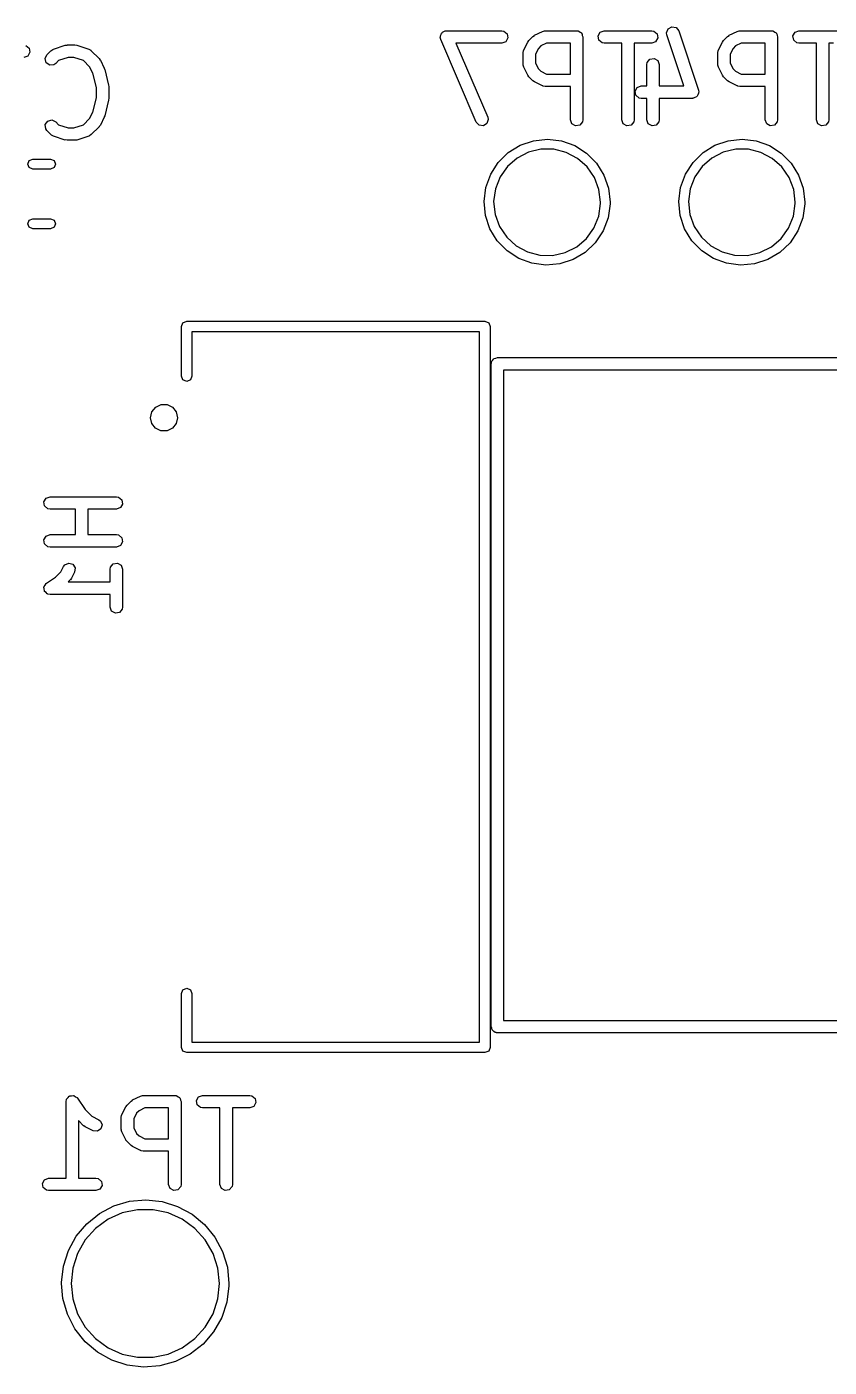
# Model space of a CAD drawing. Extents: x 91.9 to 161.1, y -116.3 to -99.6.
# Drawn here: x 139.82 to 149.5, y -116.11 to -99.93 of the extents above; entities that cross this region are included whole.
import ezdxf

# ---------------------------------------------------------------- set-up
doc = ezdxf.new("R2010")
doc.units = 0
doc.layers.add('BLACK', color=7, linetype='CONTINUOUS')

msp = doc.modelspace()

# ---------------------------------------------------------------- linework, layer by layer
at = {"layer": 'BLACK', "linetype": 'CONTINUOUS'}
for p, q in [((147.542, -100.005), (147.561, -99.957)), ((147.561, -99.957), (147.606, -99.9326)), ((147.606, -99.9326), (147.656, -99.9429)), ((147.656, -99.9429), (147.688, -99.983)), ((144.811, -100.059), (144.813, -100.05)), ((144.817, -100.084), (144.811, -100.059)), ((144.812, -100.041), (144.821, -100.026)), ((144.813, -100.05), (144.812, -100.041)), ((145.245, -101.084), (144.817, -100.084)), ((144.821, -100.026), (144.826, -100.009)), ((144.826, -100.009), (144.833, -100.005)), ((144.833, -100.005), (144.838, -99.9969)), ((144.838, -99.9969), (144.854, -99.9909)), ((144.854, -99.9909), (144.869, -99.9814)), ((144.869, -99.9814), (144.877, -99.9824)), ((144.877, -99.9824), (144.886, -99.9794)), ((144.886, -99.9794), (145.552, -99.9794)), ((145.552, -100.129), (144.999, -100.129)), ((144.999, -100.129), (145.383, -101.025)), ((145.552, -99.9794), (145.578, -99.9839)), ((145.601, -100.112), (145.552, -100.129)), ((145.578, -99.9839), (145.617, -100.017)), ((145.626, -100.067), (145.601, -100.112)), ((145.617, -100.017), (145.626, -100.067)), ((145.819, -100.211), (145.866, -100.116)), ((145.866, -100.116), (145.88, -100.098)), ((145.88, -100.097), (145.928, -100.049)), ((145.88, -100.098), (145.88, -100.097)), ((145.928, -100.049), (145.946, -100.036)), ((145.946, -100.036), (145.947, -100.035)), ((145.947, -100.035), (146.043, -99.9873)), ((146.094, -100.129), (146.025, -100.164)), ((146.043, -99.9873), (146.068, -99.9799)), ((146.068, -99.9799), (146.072, -99.9809)), ((146.072, -99.9809), (146.076, -99.9794)), ((146.076, -99.9794), (146.457, -99.9794)), ((146.382, -100.129), (146.094, -100.129)), ((146.382, -100.503), (146.382, -100.129)), ((146.457, -99.9794), (146.467, -99.9811)), ((146.467, -99.9811), (146.47, -99.9805)), ((146.47, -99.9805), (146.473, -99.9822)), ((146.473, -99.9822), (146.483, -99.9839)), ((146.483, -99.9839), (146.498, -99.9964)), ((146.498, -99.9964), (146.515, -100.006)), ((146.515, -100.006), (146.517, -100.013)), ((146.517, -100.013), (146.522, -100.017)), ((146.522, -100.017), (146.525, -100.036)), ((146.525, -100.036), (146.532, -100.054)), ((146.532, -100.054), (146.532, -101.054)), ((146.717, -100.041), (146.742, -99.9969)), ((146.726, -100.092), (146.717, -100.041)), ((146.765, -100.125), (146.726, -100.092)), ((146.742, -99.9969), (146.79, -99.9794)), ((146.79, -100.129), (146.765, -100.125)), ((146.79, -99.9794), (147.362, -99.9794)), ((147.001, -100.129), (146.79, -100.129)), ((147.001, -101.054), (147.001, -100.129)), ((147.362, -100.129), (147.151, -100.129)), ((147.151, -100.129), (147.151, -101.054)), ((147.362, -99.9794), (147.388, -99.9839)), ((147.41, -100.112), (147.362, -100.129)), ((147.388, -99.9839), (147.427, -100.017)), ((147.436, -100.067), (147.41, -100.112)), ((147.427, -100.017), (147.436, -100.067)), ((147.546, -100.03), (147.542, -100.005)), ((147.751, -100.646), (147.546, -100.03)), ((147.688, -99.983), (147.926, -100.697)), ((148.169, -100.211), (148.216, -100.116)), ((148.216, -100.116), (148.23, -100.098)), ((148.23, -100.097), (148.278, -100.049)), ((148.23, -100.098), (148.23, -100.097)), ((148.278, -100.049), (148.296, -100.036)), ((148.296, -100.036), (148.297, -100.035)), ((148.297, -100.035), (148.393, -99.9873)), ((148.444, -100.129), (148.375, -100.164)), ((148.393, -99.9873), (148.418, -99.9799)), ((148.418, -99.9799), (148.422, -99.9809)), ((148.422, -99.9809), (148.426, -99.9794)), ((148.426, -99.9794), (148.807, -99.9794)), ((148.732, -100.129), (148.444, -100.129)), ((148.732, -100.503), (148.732, -100.129)), ((148.807, -99.9794), (148.817, -99.9811)), ((148.817, -99.9811), (148.82, -99.9805)), ((148.82, -99.9805), (148.823, -99.9822)), ((148.823, -99.9822), (148.833, -99.9839)), ((148.833, -99.9839), (148.848, -99.9964)), ((148.848, -99.9964), (148.865, -100.006)), ((148.865, -100.006), (148.867, -100.013)), ((148.867, -100.013), (148.872, -100.017)), ((148.872, -100.017), (148.875, -100.036)), ((148.875, -100.036), (148.882, -100.054)), ((148.882, -100.054), (148.882, -101.054)), ((149.067, -100.041), (149.092, -99.9969)), ((149.076, -100.092), (149.067, -100.041)), ((149.115, -100.125), (149.076, -100.092)), ((149.092, -99.9969), (149.14, -99.9794)), ((149.14, -100.129), (149.115, -100.125)), ((149.14, -99.9794), (149.712, -99.9794)), ((149.351, -100.129), (149.14, -100.129)), ((149.351, -101.054), (149.351, -100.129)), ((149.557, -100.129), (149.501, -100.129)), ((149.501, -100.129), (149.501, -101.054)), ((139.832, -100.285), (139.783, -100.302)), ((139.809, -100.157), (139.848, -100.19)), ((139.857, -100.24), (139.832, -100.285)), ((139.848, -100.19), (139.857, -100.24)), ((140.042, -100.316), (140.064, -100.27)), ((140.064, -100.27), (140.111, -100.222)), ((140.111, -100.222), (140.133, -100.207)), ((140.133, -100.207), (140.137, -100.207)), ((140.137, -100.207), (140.141, -100.204)), ((140.141, -100.204), (140.283, -100.156)), ((140.283, -100.156), (140.306, -100.153)), ((140.306, -100.153), (140.307, -100.152)), ((140.307, -100.152), (140.402, -100.152)), ((140.402, -100.152), (140.424, -100.156)), ((140.424, -100.156), (140.426, -100.156)), ((140.426, -100.156), (140.569, -100.204)), ((140.569, -100.204), (140.592, -100.216)), ((140.592, -100.216), (140.594, -100.22)), ((140.594, -100.22), (140.598, -100.222)), ((140.598, -100.222), (140.694, -100.317)), ((145.811, -100.245), (145.815, -100.219)), ((145.811, -100.388), (145.811, -100.245)), ((145.815, -100.219), (145.818, -100.216)), ((145.818, -100.216), (145.819, -100.211)), ((145.995, -100.194), (145.961, -100.263)), ((145.961, -100.263), (145.961, -100.37)), ((146.025, -100.164), (145.995, -100.194)), ((148.161, -100.245), (148.165, -100.219)), ((148.161, -100.388), (148.161, -100.245)), ((148.165, -100.219), (148.168, -100.216)), ((148.168, -100.216), (148.169, -100.211)), ((148.345, -100.194), (148.311, -100.263)), ((148.311, -100.263), (148.311, -100.37)), ((148.375, -100.164), (148.345, -100.194)), ((140.055, -100.366), (140.042, -100.316)), ((140.097, -100.395), (140.055, -100.366)), ((140.148, -100.391), (140.097, -100.395)), ((140.17, -100.376), (140.148, -100.391)), ((140.205, -100.341), (140.17, -100.376)), ((140.319, -100.302), (140.205, -100.341)), ((140.39, -100.302), (140.319, -100.302)), ((140.505, -100.341), (140.39, -100.302)), ((140.579, -100.415), (140.505, -100.341)), ((140.617, -100.492), (140.579, -100.415)), ((140.694, -100.317), (140.706, -100.336)), ((140.706, -100.336), (140.708, -100.337)), ((140.708, -100.337), (140.755, -100.432)), ((140.755, -100.432), (140.759, -100.444)), ((140.759, -100.444), (140.761, -100.447)), ((140.761, -100.447), (140.808, -100.638)), ((145.812, -100.392), (145.811, -100.388)), ((145.811, -100.396), (145.812, -100.392)), ((145.819, -100.421), (145.811, -100.396)), ((145.866, -100.516), (145.819, -100.421)), ((145.961, -100.37), (145.995, -100.439)), ((145.995, -100.439), (146.025, -100.469)), ((147.304, -100.388), (147.308, -100.362)), ((147.304, -100.646), (147.304, -100.388)), ((147.308, -100.362), (147.341, -100.323)), ((147.341, -100.323), (147.392, -100.314)), ((147.392, -100.314), (147.436, -100.34)), ((147.436, -100.34), (147.454, -100.388)), ((147.454, -100.388), (147.454, -100.646)), ((148.162, -100.392), (148.161, -100.388)), ((148.161, -100.396), (148.162, -100.392)), ((148.169, -100.421), (148.161, -100.396)), ((148.216, -100.516), (148.169, -100.421)), ((148.311, -100.37), (148.345, -100.439)), ((148.345, -100.439), (148.375, -100.469)), ((140.661, -100.665), (140.617, -100.492)), ((145.867, -100.518), (145.866, -100.516)), ((145.88, -100.536), (145.867, -100.518)), ((145.928, -100.584), (145.88, -100.536)), ((145.929, -100.584), (145.928, -100.584)), ((145.947, -100.598), (145.929, -100.584)), ((146.043, -100.645), (145.947, -100.598)), ((146.025, -100.469), (146.094, -100.503)), ((146.094, -100.503), (146.382, -100.503)), ((148.217, -100.518), (148.216, -100.516)), ((148.23, -100.536), (148.217, -100.518)), ((148.278, -100.584), (148.23, -100.536)), ((148.279, -100.584), (148.278, -100.584)), ((148.297, -100.598), (148.279, -100.584)), ((148.393, -100.645), (148.297, -100.598)), ((148.375, -100.469), (148.444, -100.503)), ((148.444, -100.503), (148.732, -100.503)), ((140.661, -100.79), (140.661, -100.665)), ((140.808, -100.638), (140.81, -100.653)), ((140.81, -100.653), (140.811, -100.656)), ((140.811, -100.656), (140.811, -100.799)), ((146.047, -100.646), (146.043, -100.645)), ((146.051, -100.649), (146.047, -100.646)), ((146.076, -100.653), (146.051, -100.649)), ((146.382, -100.653), (146.076, -100.653)), ((146.382, -101.054), (146.382, -100.653)), ((147.162, -100.708), (147.188, -100.664)), ((147.171, -100.759), (147.162, -100.708)), ((147.21, -100.792), (147.171, -100.759)), ((147.188, -100.664), (147.236, -100.646)), ((147.236, -100.646), (147.304, -100.646)), ((147.454, -100.646), (147.751, -100.646)), ((147.884, -100.785), (147.866, -100.795)), ((147.903, -100.778), (147.884, -100.785)), ((147.906, -100.774), (147.903, -100.778)), ((147.911, -100.771), (147.906, -100.774)), ((147.918, -100.752), (147.911, -100.771)), ((147.929, -100.734), (147.918, -100.752)), ((147.926, -100.697), (147.93, -100.723)), ((147.93, -100.723), (147.928, -100.728)), ((147.928, -100.728), (147.929, -100.734)), ((148.397, -100.646), (148.393, -100.645)), ((148.401, -100.649), (148.397, -100.646)), ((148.426, -100.653), (148.401, -100.649)), ((148.732, -100.653), (148.426, -100.653)), ((148.732, -101.054), (148.732, -100.653)), ((140.617, -100.963), (140.661, -100.79)), ((140.808, -100.817), (140.761, -101.007)), ((140.811, -100.799), (140.808, -100.814)), ((140.808, -100.814), (140.808, -100.817)), ((147.236, -100.796), (147.21, -100.792)), ((147.304, -100.796), (147.236, -100.796)), ((147.304, -101.054), (147.304, -100.796)), ((147.855, -100.796), (147.454, -100.796)), ((147.454, -100.796), (147.454, -101.054)), ((147.86, -100.794), (147.855, -100.796)), ((147.866, -100.795), (147.86, -100.794)), ((140.044, -101.113), (140.074, -101.071)), ((140.074, -101.071), (140.123, -101.057)), ((140.123, -101.057), (140.17, -101.079)), ((140.17, -101.079), (140.205, -101.114)), ((140.505, -101.114), (140.579, -101.04)), ((140.579, -101.04), (140.617, -100.963)), ((140.755, -101.023), (140.708, -101.118)), ((140.756, -101.019), (140.755, -101.023)), ((140.761, -101.007), (140.756, -101.019)), ((145.28, -101.121), (145.245, -101.084)), ((145.374, -101.099), (145.331, -101.127)), ((145.389, -101.05), (145.374, -101.099)), ((145.383, -101.025), (145.389, -101.05)), ((146.4, -101.103), (146.382, -101.054)), ((146.444, -101.128), (146.4, -101.103)), ((146.528, -101.08), (146.495, -101.119)), ((146.532, -101.054), (146.528, -101.08)), ((147.019, -101.103), (147.001, -101.054)), ((147.063, -101.128), (147.019, -101.103)), ((147.147, -101.08), (147.114, -101.119)), ((147.151, -101.054), (147.147, -101.08)), ((147.321, -101.103), (147.304, -101.054)), ((147.366, -101.128), (147.321, -101.103)), ((147.449, -101.08), (147.416, -101.119)), ((147.454, -101.054), (147.449, -101.08)), ((148.75, -101.103), (148.732, -101.054)), ((148.794, -101.128), (148.75, -101.103)), ((148.878, -101.08), (148.845, -101.119)), ((148.882, -101.054), (148.878, -101.08)), ((149.369, -101.103), (149.351, -101.054)), ((149.413, -101.128), (149.369, -101.103)), ((149.497, -101.08), (149.464, -101.119)), ((149.501, -101.054), (149.497, -101.08)), ((140.049, -101.164), (140.044, -101.113)), ((140.064, -101.185), (140.049, -101.164)), ((140.111, -101.233), (140.064, -101.185)), ((140.115, -101.235), (140.111, -101.233)), ((140.118, -101.239), (140.115, -101.235)), ((140.141, -101.251), (140.118, -101.239)), ((140.283, -101.299), (140.141, -101.251)), ((140.205, -101.114), (140.319, -101.152)), ((140.319, -101.152), (140.39, -101.152)), ((140.39, -101.152), (140.505, -101.114)), ((140.569, -101.251), (140.426, -101.299)), ((140.572, -101.248), (140.569, -101.251)), ((140.577, -101.248), (140.572, -101.248)), ((140.598, -101.233), (140.577, -101.248)), ((140.694, -101.138), (140.598, -101.233)), ((140.708, -101.118), (140.694, -101.136)), ((140.694, -101.136), (140.694, -101.138)), ((145.331, -101.127), (145.28, -101.121)), ((146.495, -101.119), (146.444, -101.128)), ((147.114, -101.119), (147.063, -101.128)), ((147.416, -101.119), (147.366, -101.128)), ((148.845, -101.119), (148.794, -101.128)), ((149.464, -101.119), (149.413, -101.128)), ((140.285, -101.298), (140.283, -101.299)), ((140.307, -101.302), (140.285, -101.298)), ((140.402, -101.302), (140.307, -101.302)), ((140.404, -101.302), (140.402, -101.302)), ((140.426, -101.299), (140.404, -101.302)), ((145.632, -101.451), (145.776, -101.362)), ((145.776, -101.362), (145.937, -101.308)), ((146.026, -101.41), (145.875, -101.446)), ((145.937, -101.308), (146.105, -101.29)), ((146.181, -101.41), (146.026, -101.41)), ((146.105, -101.29), (146.274, -101.31)), ((146.331, -101.448), (146.181, -101.41)), ((146.274, -101.31), (146.433, -101.367)), ((146.433, -101.367), (146.576, -101.458)), ((147.982, -101.451), (148.126, -101.362)), ((148.126, -101.362), (148.287, -101.308)), ((148.376, -101.41), (148.225, -101.446)), ((148.287, -101.308), (148.455, -101.29)), ((148.531, -101.41), (148.376, -101.41)), ((148.455, -101.29), (148.624, -101.31)), ((148.681, -101.448), (148.531, -101.41)), ((148.624, -101.31), (148.783, -101.367)), ((148.783, -101.367), (148.926, -101.458)), ((139.832, -101.59), (139.85, -101.548)), ((139.85, -101.632), (139.832, -101.59)), ((139.85, -101.548), (139.892, -101.53)), ((139.892, -101.53), (140.108, -101.53)), ((140.108, -101.53), (140.15, -101.548)), ((140.15, -101.548), (140.168, -101.59)), ((140.168, -101.59), (140.15, -101.632)), ((145.419, -101.712), (145.511, -101.57)), ((145.511, -101.57), (145.632, -101.451)), ((145.738, -101.517), (145.621, -101.619)), ((145.875, -101.446), (145.738, -101.517)), ((146.468, -101.521), (146.331, -101.448)), ((146.584, -101.624), (146.468, -101.521)), ((146.576, -101.458), (146.696, -101.578)), ((146.696, -101.578), (146.785, -101.722)), ((147.769, -101.712), (147.861, -101.57)), ((147.861, -101.57), (147.982, -101.451)), ((148.088, -101.517), (147.971, -101.619)), ((148.225, -101.446), (148.088, -101.517)), ((148.818, -101.521), (148.681, -101.448)), ((148.934, -101.624), (148.818, -101.521)), ((148.926, -101.458), (149.046, -101.578)), ((149.046, -101.578), (149.135, -101.722)), ((139.892, -101.65), (139.85, -101.632)), ((140.108, -101.65), (139.892, -101.65)), ((140.15, -101.632), (140.108, -101.65)), ((145.361, -101.871), (145.419, -101.712)), ((145.532, -101.745), (145.476, -101.89)), ((145.621, -101.619), (145.532, -101.745)), ((146.671, -101.751), (146.584, -101.624)), ((146.726, -101.896), (146.671, -101.751)), ((146.785, -101.722), (146.841, -101.882)), ((147.711, -101.871), (147.769, -101.712)), ((147.882, -101.745), (147.826, -101.89)), ((147.971, -101.619), (147.882, -101.745)), ((149.021, -101.751), (148.934, -101.624)), ((149.076, -101.896), (149.021, -101.751)), ((149.135, -101.722), (149.191, -101.882)), ((145.34, -102.039), (145.361, -101.871)), ((145.476, -101.89), (145.455, -102.043)), ((146.745, -102.05), (146.726, -101.896)), ((146.841, -101.882), (146.86, -102.05)), ((147.69, -102.039), (147.711, -101.871)), ((147.826, -101.89), (147.805, -102.043)), ((149.095, -102.05), (149.076, -101.896)), ((149.191, -101.882), (149.21, -102.05)), ((145.34, -102.043), (145.34, -102.039)), ((145.357, -102.208), (145.34, -102.043)), ((145.455, -102.043), (145.472, -102.197)), ((146.723, -102.217), (146.745, -102.064)), ((146.745, -102.064), (146.745, -102.05)), ((146.86, -102.071), (146.836, -102.239)), ((146.86, -102.05), (146.86, -102.071)), ((147.69, -102.043), (147.69, -102.039)), ((147.707, -102.208), (147.69, -102.043)), ((147.805, -102.043), (147.822, -102.197)), ((149.073, -102.217), (149.095, -102.064)), ((149.095, -102.064), (149.095, -102.05)), ((149.21, -102.071), (149.186, -102.239)), ((149.21, -102.05), (149.21, -102.071)), ((145.41, -102.369), (145.357, -102.208)), ((145.472, -102.197), (145.526, -102.343)), ((146.665, -102.361), (146.723, -102.217)), ((146.836, -102.239), (146.776, -102.397)), ((147.76, -102.369), (147.707, -102.208)), ((147.822, -102.197), (147.876, -102.343)), ((149.015, -102.361), (149.073, -102.217)), ((149.186, -102.239), (149.126, -102.397)), ((139.832, -102.31), (139.85, -102.268)), ((139.85, -102.352), (139.832, -102.31)), ((139.85, -102.268), (139.892, -102.25)), ((139.892, -102.37), (139.85, -102.352)), ((139.892, -102.25), (140.108, -102.25)), ((140.108, -102.37), (139.892, -102.37)), ((140.108, -102.25), (140.15, -102.268)), ((140.15, -102.352), (140.108, -102.37)), ((140.15, -102.268), (140.168, -102.31)), ((140.168, -102.31), (140.15, -102.352)), ((145.498, -102.514), (145.41, -102.369)), ((145.526, -102.343), (145.612, -102.471)), ((146.575, -102.486), (146.665, -102.361)), ((146.776, -102.397), (146.682, -102.539)), ((147.848, -102.514), (147.76, -102.369)), ((147.876, -102.343), (147.962, -102.471)), ((148.925, -102.486), (149.015, -102.361)), ((149.126, -102.397), (149.032, -102.539)), ((145.616, -102.636), (145.498, -102.514)), ((145.612, -102.471), (145.727, -102.576)), ((146.457, -102.587), (146.575, -102.486)), ((146.682, -102.539), (146.559, -102.655)), ((147.966, -102.636), (147.848, -102.514)), ((147.962, -102.471), (148.077, -102.576)), ((148.807, -102.587), (148.925, -102.486)), ((149.032, -102.539), (148.909, -102.655)), ((145.757, -102.728), (145.616, -102.636)), ((145.727, -102.576), (145.863, -102.649)), ((145.863, -102.649), (146.013, -102.689)), ((146.013, -102.689), (146.167, -102.691)), ((146.167, -102.691), (146.318, -102.657)), ((146.318, -102.657), (146.457, -102.587)), ((146.559, -102.655), (146.414, -102.742)), ((148.107, -102.728), (147.966, -102.636)), ((148.077, -102.576), (148.213, -102.649)), ((148.213, -102.649), (148.363, -102.689)), ((148.363, -102.689), (148.517, -102.691)), ((148.517, -102.691), (148.668, -102.657)), ((148.668, -102.657), (148.807, -102.587)), ((148.909, -102.655), (148.764, -102.742)), ((145.916, -102.787), (145.757, -102.728)), ((146.084, -102.81), (145.916, -102.787)), ((146.253, -102.794), (146.084, -102.81)), ((146.414, -102.742), (146.253, -102.794)), ((148.266, -102.787), (148.107, -102.728)), ((148.434, -102.81), (148.266, -102.787)), ((148.603, -102.794), (148.434, -102.81)), ((148.764, -102.742), (148.603, -102.794)), ((141.686, -103.55), (141.705, -103.505)), ((141.705, -103.505), (141.75, -103.486)), ((141.75, -103.486), (145.35, -103.486)), ((145.35, -103.486), (145.395, -103.505)), ((145.395, -103.505), (145.413, -103.55)), ((141.686, -104.15), (141.686, -103.55)), ((145.286, -103.614), (141.814, -103.614)), ((141.814, -103.614), (141.814, -104.15)), ((145.286, -112.186), (145.286, -103.614)), ((145.413, -103.55), (145.413, -112.25)), ((145.425, -104), (145.427, -103.99)), ((145.425, -112), (145.425, -104)), ((145.426, -103.987), (145.428, -103.984)), ((145.427, -103.99), (145.426, -103.987)), ((145.428, -103.984), (145.43, -103.974)), ((145.43, -103.974), (145.442, -103.959)), ((145.442, -103.959), (145.452, -103.943)), ((145.452, -103.943), (145.458, -103.94)), ((145.458, -103.94), (145.463, -103.935)), ((145.463, -103.935), (145.482, -103.932)), ((145.482, -103.932), (145.5, -103.925)), ((145.5, -103.925), (161, -103.925)), ((141.705, -104.195), (141.686, -104.15)), ((141.814, -104.15), (141.795, -104.195)), ((145.575, -104.075), (145.575, -111.925)), ((160.925, -104.075), (145.575, -104.075)), ((141.75, -104.213), (141.705, -104.195)), ((141.795, -104.195), (141.75, -104.213)), ((141.376, -104.523), (141.441, -104.492)), ((141.441, -104.492), (141.513, -104.492)), ((141.513, -104.492), (141.578, -104.523)), ((141.314, -104.65), (141.331, -104.579)), ((141.33, -104.72), (141.314, -104.65)), ((141.331, -104.579), (141.376, -104.523)), ((141.578, -104.523), (141.623, -104.58)), ((141.623, -104.58), (141.639, -104.65)), ((141.639, -104.651), (141.623, -104.721)), ((141.639, -104.65), (141.639, -104.651)), ((141.375, -104.777), (141.33, -104.72)), ((141.44, -104.808), (141.375, -104.777)), ((141.513, -104.809), (141.44, -104.808)), ((141.578, -104.777), (141.513, -104.809)), ((141.623, -104.721), (141.578, -104.777)), ((140.027, -105.666), (140.053, -105.621)), ((140.053, -105.621), (140.101, -105.604)), ((140.101, -105.604), (140.902, -105.604)), ((140.902, -105.604), (140.928, -105.608)), ((140.928, -105.608), (140.967, -105.641)), ((140.036, -105.716), (140.027, -105.666)), ((140.076, -105.749), (140.036, -105.716)), ((140.101, -105.754), (140.076, -105.749)), ((140.408, -105.754), (140.101, -105.754)), ((140.408, -106.061), (140.408, -105.754)), ((140.902, -105.754), (140.558, -105.754)), ((140.558, -105.754), (140.558, -106.061)), ((140.95, -105.736), (140.902, -105.754)), ((140.976, -105.692), (140.95, -105.736)), ((140.967, -105.641), (140.976, -105.692)), ((140.027, -106.123), (140.053, -106.079)), ((140.036, -106.174), (140.027, -106.123)), ((140.053, -106.079), (140.101, -106.061)), ((140.101, -106.061), (140.408, -106.061)), ((140.558, -106.061), (140.902, -106.061)), ((140.902, -106.061), (140.928, -106.066)), ((140.928, -106.066), (140.967, -106.099)), ((140.967, -106.099), (140.976, -106.149)), ((140.076, -106.207), (140.036, -106.174)), ((140.101, -106.211), (140.076, -106.207)), ((140.902, -106.211), (140.101, -106.211)), ((140.95, -106.194), (140.902, -106.211)), ((140.976, -106.149), (140.95, -106.194)), ((140.23, -106.511), (140.263, -106.446)), ((140.263, -106.446), (140.279, -106.425)), ((140.279, -106.425), (140.326, -106.405)), ((140.326, -106.405), (140.375, -106.419)), ((140.375, -106.419), (140.403, -106.462)), ((140.831, -106.454), (140.864, -106.414)), ((140.864, -106.414), (140.915, -106.406)), ((140.915, -106.406), (140.959, -106.431)), ((140.959, -106.431), (140.977, -106.479)), ((140.06, -106.646), (140.168, -106.574)), ((140.168, -106.574), (140.23, -106.511)), ((140.345, -106.609), (140.321, -106.633)), ((140.346, -106.607), (140.345, -106.609)), ((140.359, -106.589), (140.346, -106.607)), ((140.397, -106.513), (140.359, -106.589)), ((140.403, -106.462), (140.397, -106.513)), ((140.827, -106.479), (140.831, -106.454)), ((140.827, -106.633), (140.827, -106.479)), ((140.977, -106.479), (140.977, -106.937)), ((140.027, -106.695), (140.03, -106.691)), ((140.031, -106.717), (140.027, -106.695)), ((140.029, -106.687), (140.042, -106.67)), ((140.03, -106.691), (140.029, -106.687)), ((140.033, -106.738), (140.031, -106.717)), ((140.036, -106.741), (140.033, -106.738)), ((140.036, -106.746), (140.036, -106.741)), ((140.053, -106.76), (140.036, -106.746)), ((140.042, -106.67), (140.053, -106.651)), ((140.053, -106.651), (140.057, -106.649)), ((140.068, -106.775), (140.053, -106.76)), ((140.057, -106.649), (140.06, -106.646)), ((140.321, -106.633), (140.827, -106.633)), ((140.072, -106.776), (140.068, -106.775)), ((140.076, -106.779), (140.072, -106.776)), ((140.101, -106.783), (140.076, -106.779)), ((140.827, -106.783), (140.101, -106.783)), ((140.827, -106.937), (140.827, -106.783)), ((140.844, -106.985), (140.827, -106.937)), ((140.889, -107.011), (140.844, -106.985)), ((140.939, -107.002), (140.889, -107.011)), ((140.972, -106.963), (140.939, -107.002)), ((140.977, -106.937), (140.972, -106.963)), ((141.686, -111.6), (141.705, -111.555)), ((141.686, -112.25), (141.686, -111.6)), ((141.705, -111.555), (141.75, -111.536)), ((141.75, -111.536), (141.795, -111.555)), ((141.795, -111.555), (141.814, -111.6)), ((141.814, -111.6), (141.814, -112.186)), ((145.575, -111.925), (160.925, -111.925)), ((145.432, -112.018), (145.425, -112)), ((145.435, -112.037), (145.432, -112.018)), ((145.44, -112.042), (145.435, -112.037)), ((145.443, -112.048), (145.44, -112.042)), ((145.459, -112.058), (145.443, -112.048)), ((145.474, -112.07), (145.459, -112.058)), ((145.484, -112.072), (145.474, -112.07)), ((145.487, -112.074), (145.484, -112.072)), ((145.49, -112.073), (145.487, -112.074)), ((145.5, -112.075), (145.49, -112.073)), ((161, -112.075), (145.5, -112.075)), ((141.705, -112.295), (141.686, -112.25)), ((141.814, -112.186), (145.286, -112.186)), ((145.413, -112.25), (145.395, -112.295)), ((141.75, -112.313), (141.705, -112.295)), ((145.35, -112.313), (141.75, -112.313)), ((145.395, -112.295), (145.35, -112.313)), ((140.294, -112.904), (140.299, -112.879)), ((140.294, -113.829), (140.294, -112.904)), ((140.299, -112.879), (140.301, -112.875)), ((140.301, -112.875), (140.302, -112.871)), ((140.302, -112.871), (140.318, -112.856)), ((140.318, -112.856), (140.332, -112.839)), ((140.332, -112.839), (140.336, -112.839)), ((140.336, -112.839), (140.339, -112.836)), ((140.339, -112.836), (140.361, -112.834)), ((140.361, -112.834), (140.382, -112.831)), ((140.382, -112.831), (140.386, -112.833)), ((140.386, -112.833), (140.39, -112.832)), ((140.39, -112.832), (140.408, -112.845)), ((140.408, -112.845), (140.427, -112.856)), ((140.427, -112.856), (140.428, -112.86)), ((140.428, -112.86), (140.431, -112.863)), ((140.431, -112.863), (140.523, -112.999)), ((141.03, -112.947), (141.078, -112.899)), ((141.078, -112.899), (141.096, -112.886)), ((141.096, -112.886), (141.097, -112.885)), ((141.097, -112.885), (141.193, -112.837)), ((141.193, -112.837), (141.218, -112.83)), ((141.218, -112.83), (141.222, -112.831)), ((141.222, -112.831), (141.226, -112.829)), ((141.226, -112.829), (141.607, -112.829)), ((141.607, -112.829), (141.617, -112.831)), ((141.617, -112.831), (141.62, -112.831)), ((141.62, -112.831), (141.623, -112.832)), ((141.623, -112.832), (141.633, -112.834)), ((141.633, -112.834), (141.648, -112.846)), ((141.648, -112.846), (141.665, -112.856)), ((141.665, -112.856), (141.667, -112.863)), ((141.667, -112.863), (141.672, -112.867)), ((141.672, -112.867), (141.675, -112.886)), ((141.675, -112.886), (141.682, -112.904)), ((141.682, -112.904), (141.682, -113.904)), ((141.867, -112.891), (141.892, -112.847)), ((141.876, -112.942), (141.867, -112.891)), ((141.892, -112.847), (141.94, -112.829)), ((141.94, -112.829), (142.512, -112.829)), ((142.512, -112.829), (142.538, -112.834)), ((142.538, -112.834), (142.577, -112.867)), ((142.586, -112.917), (142.56, -112.962)), ((142.577, -112.867), (142.586, -112.917)), ((140.523, -112.999), (140.604, -113.081)), ((140.961, -113.095), (140.965, -113.069)), ((140.965, -113.069), (140.968, -113.066)), ((140.968, -113.066), (140.969, -113.061)), ((140.969, -113.061), (141.016, -112.966)), ((141.016, -112.966), (141.03, -112.948)), ((141.03, -112.948), (141.03, -112.947)), ((141.145, -113.044), (141.111, -113.113)), ((141.175, -113.014), (141.145, -113.044)), ((141.244, -112.979), (141.175, -113.014)), ((141.532, -112.979), (141.244, -112.979)), ((141.532, -113.353), (141.532, -112.979)), ((141.915, -112.975), (141.876, -112.942)), ((141.94, -112.979), (141.915, -112.975)), ((142.151, -112.979), (141.94, -112.979)), ((142.151, -113.904), (142.151, -112.979)), ((142.512, -112.979), (142.301, -112.979)), ((142.301, -112.979), (142.301, -113.904)), ((142.56, -112.962), (142.512, -112.979)), ((140.506, -113.196), (140.444, -113.133)), ((140.444, -113.133), (140.444, -113.829)), ((140.508, -113.196), (140.506, -113.196)), ((140.526, -113.21), (140.508, -113.196)), ((140.621, -113.257), (140.526, -113.21)), ((140.604, -113.081), (140.688, -113.123)), ((140.715, -113.235), (140.672, -113.263)), ((140.688, -113.123), (140.709, -113.139)), ((140.709, -113.139), (140.73, -113.186)), ((140.73, -113.186), (140.715, -113.235)), ((140.961, -113.238), (140.961, -113.095)), ((140.962, -113.242), (140.961, -113.238)), ((141.111, -113.113), (141.111, -113.22)), ((141.111, -113.22), (141.145, -113.289)), ((140.672, -113.263), (140.621, -113.257)), ((140.961, -113.246), (140.962, -113.242)), ((140.969, -113.271), (140.961, -113.246)), ((141.016, -113.366), (140.969, -113.271)), ((141.017, -113.368), (141.016, -113.366)), ((141.03, -113.386), (141.017, -113.368)), ((141.078, -113.434), (141.03, -113.386)), ((141.145, -113.289), (141.175, -113.319)), ((141.175, -113.319), (141.244, -113.353)), ((141.244, -113.353), (141.532, -113.353)), ((141.079, -113.434), (141.078, -113.434)), ((141.097, -113.448), (141.079, -113.434)), ((141.193, -113.495), (141.097, -113.448)), ((141.197, -113.496), (141.193, -113.495)), ((141.201, -113.499), (141.197, -113.496)), ((141.226, -113.503), (141.201, -113.499)), ((141.532, -113.503), (141.226, -113.503)), ((141.532, -113.904), (141.532, -113.503)), ((140.009, -113.891), (140.035, -113.847)), ((140.035, -113.847), (140.083, -113.829)), ((140.083, -113.829), (140.294, -113.829)), ((140.444, -113.829), (140.655, -113.829)), ((140.655, -113.829), (140.68, -113.834)), ((140.68, -113.834), (140.72, -113.867)), ((140.72, -113.867), (140.729, -113.917)), ((140.018, -113.942), (140.009, -113.891)), ((140.058, -113.975), (140.018, -113.942)), ((140.083, -113.979), (140.058, -113.975)), ((140.655, -113.979), (140.083, -113.979)), ((140.703, -113.962), (140.655, -113.979)), ((140.729, -113.917), (140.703, -113.962)), ((141.55, -113.953), (141.532, -113.904)), ((141.594, -113.978), (141.55, -113.953)), ((141.645, -113.969), (141.594, -113.978)), ((141.678, -113.93), (141.645, -113.969)), ((141.682, -113.904), (141.678, -113.93)), ((142.169, -113.953), (142.151, -113.904)), ((142.213, -113.978), (142.169, -113.953)), ((142.264, -113.969), (142.213, -113.978)), ((142.297, -113.93), (142.264, -113.969)), ((142.301, -113.904), (142.297, -113.93)), ((140.697, -114.255), (140.872, -114.164)), ((140.872, -114.164), (141.061, -114.108)), ((141.156, -114.21), (140.973, -114.249)), ((141.061, -114.108), (141.257, -114.09)), ((141.344, -114.21), (141.156, -114.21)), ((141.257, -114.09), (141.453, -114.111)), ((141.527, -114.249), (141.344, -114.21)), ((141.453, -114.111), (141.641, -114.169)), ((141.641, -114.169), (141.815, -114.263)), ((140.543, -114.378), (140.697, -114.255)), ((140.803, -114.325), (140.651, -114.435)), ((140.973, -114.249), (140.803, -114.325)), ((141.697, -114.325), (141.527, -114.249)), ((141.849, -114.435), (141.697, -114.325)), ((141.815, -114.263), (141.967, -114.388)), ((140.322, -114.702), (140.417, -114.529)), ((140.417, -114.529), (140.543, -114.378)), ((140.651, -114.435), (140.526, -114.574)), ((141.974, -114.574), (141.849, -114.435)), ((141.967, -114.388), (142.091, -114.541)), ((140.526, -114.574), (140.432, -114.736)), ((142.068, -114.736), (141.974, -114.574)), ((142.091, -114.541), (142.184, -114.715)), ((140.262, -114.89), (140.322, -114.702)), ((140.432, -114.736), (140.375, -114.914)), ((142.125, -114.914), (142.068, -114.736)), ((142.184, -114.715), (142.241, -114.904)), ((140.24, -115.086), (140.262, -114.89)), ((140.375, -114.914), (140.355, -115.1)), ((142.145, -115.1), (142.125, -114.914)), ((142.241, -114.904), (142.26, -115.1)), ((140.241, -115.1), (140.24, -115.086)), ((140.257, -115.282), (140.241, -115.1)), ((140.355, -115.1), (140.375, -115.286)), ((142.125, -115.286), (142.145, -115.1)), ((142.26, -115.128), (142.235, -115.324)), ((142.26, -115.1), (142.26, -115.128)), ((140.311, -115.472), (140.257, -115.282)), ((140.375, -115.286), (140.432, -115.464)), ((142.068, -115.464), (142.125, -115.286)), ((142.235, -115.324), (142.173, -115.511)), ((140.401, -115.647), (140.311, -115.472)), ((140.432, -115.464), (140.526, -115.626)), ((141.974, -115.626), (142.068, -115.464)), ((140.523, -115.802), (140.401, -115.647)), ((140.526, -115.626), (140.651, -115.765)), ((141.849, -115.765), (141.974, -115.626)), ((142.173, -115.511), (142.075, -115.682)), ((140.674, -115.929), (140.523, -115.802)), ((140.651, -115.765), (140.803, -115.875)), ((141.697, -115.875), (141.849, -115.765)), ((142.075, -115.682), (141.947, -115.831)), ((140.846, -116.026), (140.674, -115.929)), ((140.803, -115.875), (140.973, -115.951)), ((140.973, -115.951), (141.156, -115.99)), ((141.156, -115.99), (141.344, -115.99)), ((141.344, -115.99), (141.527, -115.951)), ((141.527, -115.951), (141.697, -115.875)), ((141.791, -115.953), (141.615, -116.042)), ((141.947, -115.831), (141.791, -115.953)), ((141.033, -116.086), (140.846, -116.026)), ((141.229, -116.11), (141.033, -116.086)), ((141.425, -116.095), (141.229, -116.11)), ((141.615, -116.042), (141.425, -116.095))]:
    msp.add_line(p, q, dxfattribs=at)

doc.saveas('drawing.dxf')
